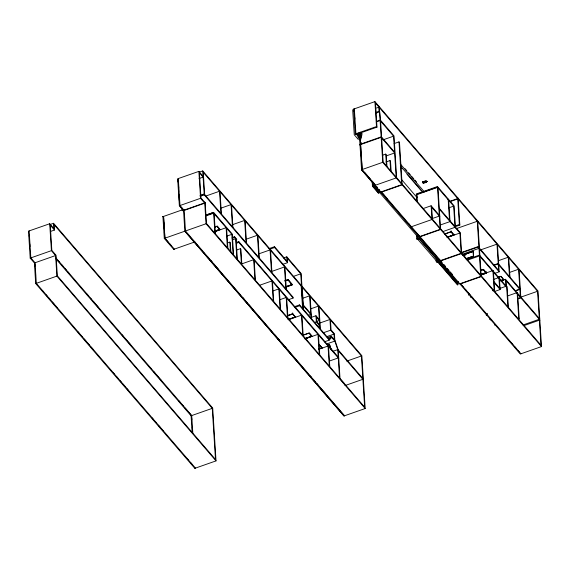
<?xml version="1.0" encoding="UTF-8"?>
<svg xmlns="http://www.w3.org/2000/svg" width="570" height="570" viewBox="0 0 570 570"><rect width="100%" height="100%" fill="white"/><g stroke="black" fill="none" stroke-linecap="round" stroke-linejoin="round"><path stroke-width="0.85" d="M423.596 182.77C423.453 180.548 423.204 183.013 423.959 182.706M427.215 181.467L426.681 181.317M426.609 181.573L426.453 181.039L427.179 181.652M426.474 181.217L426.467 181.096M423.446 181.923L422.897 182.763M423.396 182.664C423.588 183.939 422.071 181.623 423.211 182.172M423.104 181.923C423.047 182.991 423.139 182.343 423.09 182.364M491.169 320.639L491.055 320.354M343.674 383.304L343.446 382.897M464.536 254.997L464.308 254.947A3.833 1.275 70.7 0 0 464.336 255.574L464.479 255.552A3.833 1.275 70.7 0 1 464.422 254.868L464.443 255.025M464.422 254.868L464.479 255.552L464.329 254.797M426.845 181.374L426.916 181.595M426.951 181.403L426.83 181.737M423.104 182.165L423.026 181.794L422.919 182.785M340.019 378.516L338.217 349.88L335.025 340.511L331.334 336.229L328.976 338.993L299.592 304.879L294.704 306.596M324.373 341.843L329.268 340.126L331.626 337.355L334.839 341.095L337.746 349.617L338.217 357.041L238.766 241.573L236.322 242.435M353.721 109.062L374.918 101.624L538.002 290.985L541.5 346.574L520.303 354.013L361.544 169.753L382.734 162.315L541.5 346.574M376.563 108.022L379.007 107.167L378.95 106.312M49.497 224.715L53.573 223.283L53.908 228.62L49.711 223.746L28.5 231.142L30.196 258.117L34.407 262.977L35.689 283.568L194.855 468.376L195.496 468.148L36.33 283.34L35.048 262.756L30.837 257.889L29.141 230.914M198.866 171.385L177.655 178.78L179.351 205.756L183.561 210.643L204.751 203.177L200.555 198.303L198.866 171.385L203.07 176.265M199.464 172.069L202.72 170.922L361.857 355.694L365.185 408.526L343.988 415.965L184.851 231.192M375.772 112.39L379.036 111.25L379.563 111.862L382.734 162.315M376.3 113.002L379.563 111.862M199.044 178.553L203.119 177.12L199.407 172.81L200.996 198.018L204.701 202.321M50.374 231.477L54.449 230.045L54.114 224.715L212.268 408.348L215.489 459.463L57.335 275.83L56.038 255.253L51.842 250.38L50.26 225.179L54.449 230.045M376.82 121.253L380.083 120.113L380.575 120.683L381.601 137.057L394.568 152.112M376.848 121.681L380.105 120.541L393.564 136.166L396.193 177.94L375.003 185.378M355.78 134.577L376.977 127.139L376.485 126.569L355.274 133.986L355.794 134.598L356.442 134.37L360.575 139.173M358.808 132.881L361.401 135.895L361.907 135.717L359.834 133.309M200.099 195.417L204.174 193.985L293.065 297.198L293.123 298.053L288.228 299.77M200.127 195.845L204.203 194.413L204.694 194.983L203.269 172.347L284.687 266.881L272.46 271.178M200.148 196.272L204.231 194.84L293.123 298.053M205.677 196.101L219.536 191.235L220.932 213.436M30.196 258.117L51.407 250.665L55.604 255.538L56.893 276.115L216.03 460.888L194.84 468.326M179.351 205.756L200.555 198.303M360.546 146.675L359.927 144.338L360.589 144.132M359.941 144.352L381.138 136.914L381.629 137.484L383.175 162.03L396.143 177.085M359.955 144.794L381.166 137.341L394.625 152.967L386.474 155.831M162.913 216.629L163.576 216.422L164.944 238.182L174.377 249.161L173.736 249.389L164.288 238.417L162.913 216.629L163.426 217.22M162.935 216.65L183.312 209.496M382.969 139.885L393.564 136.166M203.917 203.134L182.215 210.758L182.051 208.128M183.526 210.302L184.167 210.073M34.392 262.991L55.604 255.538M394.105 143.583L399 141.866L399.492 142.436L402.156 184.865L380.967 192.304M221.267 208.043L231.049 204.609L232.446 226.81M205.449 215.218L213.6 212.354L232.439 234.227L232.496 235.082L213.657 213.209L205.506 216.101M205.77 215.211L212.261 212.931M206.226 215.225L212.14 213.166M382.484 155.239L385.74 154.1L386.232 154.67L386.973 166.412M35.689 283.568L56.893 276.115M164.288 238.417L206.048 223.754L365.185 408.526M385.933 161.994L390.008 160.562L390.5 161.132L391.141 171.249M217.263 226.14L214.826 226.995L217.263 226.169L220.205 229.589M214.584 227.287L217.206 226.29L219.828 229.332L215.025 231.021M232.432 224.701L244.658 220.412L246.055 242.613M215.047 231.142L219.835 229.461L215.047 231.206M215.339 231.292L220.205 229.56M215.517 231.427L226.119 227.708L227.373 247.722M173.715 249.339L194.912 241.901M226.953 236.073L231.84 234.356L233.102 254.377M379.15 191.32L374.169 185.535L372.88 185.984L377.867 191.769L379.15 191.32L379.043 189.554M372.445 186.269L372.858 186.126L378.822 193.052L378.409 193.202L372.445 186.269L372.167 181.83M232.104 237.54L234.555 236.678L236.657 239.122L236.707 239.977L234.605 237.54L234.555 236.678M232.161 238.395L234.605 237.54M232.353 239.877L235.61 238.73L236.871 258.752M227.366 242.977L229.81 242.115L230.301 242.685L230.871 251.762M246.033 239.258L257.44 235.253L258.837 257.455M236.379 243.29L238.823 242.428L338.765 358.502M423.026 181.794L425.491 180.982M423.068 181.851L425.199 181.103M425.484 181.032L426.032 180.84M423.674 182.885L426.26 182.079M236.351 250.109L240.426 248.684L240.918 249.254L241.808 263.49L241.324 262.92L240.426 248.684M455.43 227.045L454.098 205.841L437.468 186.525L416.271 193.971L416.748 201.523M416.328 194.826L437.518 187.388L453.663 206.126L454.995 227.33L442.769 231.627M268.812 248.684L274.519 246.682L287.052 261.238L286.774 256.821L283.511 257.968M269.681 249.254L274.576 247.537L287.601 262.663L282.706 264.38M258.652 253.914L270.066 249.909L271.463 272.111M241.445 263.995L253.671 259.699L254.933 279.72M422.983 208.627L431.134 205.763L439.271 215.211L437.468 186.525M449.566 201.424L457.717 198.56L459.349 224.494L459.84 225.065L454.953 226.782M450.628 201.424L457.966 198.844L477.282 221.274L480.695 275.182L461.607 253.016L460.332 232.738L449.994 220.733L450.051 221.595L440.254 225.008M448.768 207.843L453.663 206.126M410.792 226.96L431.996 219.507L431.134 205.763M259.735 285.228L271.961 280.939L273.222 300.96M293.4 276.4L300.739 273.828L301.48 285.591M288.156 279.656L284.915 280.796L288.156 279.685L292.574 284.815L286.09 287.095M285.762 286.924L292.146 284.679L288.099 279.92L284.907 281.038L288.185 279.906M419.434 236.97L440.624 229.532L437.988 187.615L437.496 187.046L416.307 194.484M419.449 237.013L420.09 236.792M419.235 238.146L416.777 238.98L417.297 239.592L419.727 238.716M455.273 225.927L459.349 224.494M273.108 290.899L278.815 288.897L280.077 308.919M285.713 286.71L292.111 284.466M285.755 286.86L292.139 284.615L288.099 279.92M456.071 228.727L477.282 221.274M444.685 233.942L451.169 231.634L454.119 235.082L454.062 234.227M444.664 234.135L451.119 231.791M447.336 237.077L453.734 234.826L453.706 234.37M446.923 237.291L453.749 234.954L447.365 237.263M447.628 237.362L459.897 233.023L461.173 253.308L439.976 260.746M279.678 299.756L286.204 297.469L287.458 317.49M302.285 298.409L309.617 295.837L311.013 318.01M294.754 307.451L299.649 305.734L329.268 340.126M461.743 252.36L478.857 246.354L479.349 246.924M436.143 259.97L436.264 261.744L436.905 261.516M461.764 252.788L478.886 246.782L479.377 247.352M454.632 280.825L456.948 283.511L458.23 283.062L439.149 260.903L437.86 261.352L442.491 266.724M437.425 261.637L437.838 261.495L457.902 284.793L457.489 284.936L437.425 261.637L437.261 258.994M437.418 262.107L436.755 262.314L436.25 261.723M380.667 191.164L380.724 192.047L440.183 261.089L461.372 253.621L461.322 252.767L440.325 228.385L440.382 229.247L419.185 236.714L419.128 235.802M287.864 315.502L292.731 313.764L295.673 317.212L295.623 316.329M461.864 254.384L478.985 248.37L499.178 271.826L495.102 273.251M287.814 315.637L292.674 313.92L295.296 316.956L288.092 319.485M287.536 315.794L292.61 313.956L295.303 317.084L288.121 319.606M462.705 254.833L473.264 251.149L473.592 256.279L466.274 258.83M462.655 255.096L473.079 251.498L462.697 255.139M310.315 308.969L318.466 306.104L319.87 328.391M480.681 249.874L496.983 244.152L498.636 270.394L479.42 248.085M288.377 319.777L301.459 315.182L302.713 335.203L309.239 332.937L312.189 336.386M465.747 258.801L473.371 256.194L466.189 258.723M466.388 259.678L479.434 255.096L505.939 285.869L505.526 279.293L501.45 280.725M308.349 315.296L310.793 314.44L303.418 305.876L303.361 305.021L310.736 313.586M467.236 260.219L479.463 255.923L506.481 287.301L506.067 280.718L539.327 319.257L523.025 324.978M311.07 317.462L315.958 315.744L319.3 319.62M316.906 321.338L319.357 320.475L316.507 317.169L316.778 321.551L319.649 324.879M314.711 322.413L316.343 321.836L319.699 325.734L318.067 326.311M319.364 323.197L329.959 319.478L330.636 330.208L333.999 334.106L334.355 339.784M498.465 260.668L508.248 257.234L509.466 276.536L509.958 277.106L508.739 257.804M493.314 265.207L498.201 263.49L520.303 289.147M494.154 265.342L498.23 263.917L498.722 264.487L497.475 244.722M481.044 270.187L483.481 269.332L486.424 272.781L486.367 271.89M480.959 270.358L483.481 269.361M480.802 270.479L483.36 269.589L486.053 272.716L483.36 269.589M302.734 335.438L309.189 333.094L311.804 336.129L305.406 338.381M480.439 274.491L486.046 272.524M480.467 274.683L486.053 272.652M480.681 274.861L492.907 270.565L493.399 271.135L494.603 290.329L492.972 290.907M480.873 274.918L486.552 272.895L486.495 272.04M480.838 275.046L486.495 273.051L480.845 275.118M459.805 283.789L480.995 276.322L480.945 275.467L540.959 345.149L537.567 291.27L477.774 221.844M460.047 284.045L481.244 276.607L477.717 220.989M304.993 338.594L311.818 336.257L305.435 338.566M304.886 338.951L317.967 334.355L319.228 354.376M323.297 332.78L330.636 330.208M326.66 336.685L333.999 334.106M509.63 272.389L518.593 269.24L519.84 289.004L520.332 289.574M497.738 277.412L500.98 276.243L503.923 279.692L500.681 280.832L503.923 279.663M498.465 277.276L500.859 276.436L503.552 279.564L500.367 280.754M498.301 277.391L500.859 276.436M327.258 337.661L331.334 336.229M493.207 279.564L498.907 277.562L499.398 278.132L500.118 289.539L494.411 291.541M329.994 337.932L331.626 337.355M500.923 280.433L503.438 279.549M501.529 280.839L503.923 279.998L502.213 280.661M326.688 343.952L334.839 341.095M327.793 344.764L329.424 344.187L331.248 349.574M327.565 345.228L329.375 344.594L331.241 350.058M318.673 348.947L321.872 347.821L319.257 344.779M318.687 349.068L321.886 347.949L318.694 349.139M319.008 349.211L328.035 346.04L329.296 366.061M492.487 290.337L494.112 289.76L494.603 290.329M500.082 288.363L506.609 286.076L507.093 286.646L508.362 306.724L507.87 306.154L506.609 286.076M332.859 351.334L337.746 349.617M516.577 290.151L519.021 289.289M515.786 290.864L519.861 289.432L520.303 296.457L505.526 279.293M507.336 296.037L517.118 292.602L517.61 293.172L519.234 319.079L518.743 318.509L517.118 292.602M329.303 361.074L338.274 357.932L339.528 377.946M520.446 297.284L537.567 291.27M518.151 298.374L520.602 297.512L520.545 296.656L539.761 318.972M517.589 299.029L520.852 297.882L519.085 269.81M191.064 415.794L212.268 408.348M346.752 361.131L361.423 355.986L364.636 407.101L206.483 223.469L205.171 202.564L204.68 201.994L206.048 223.754M487.314 313.372L486.659 313.578L487.165 314.17M343.924 383.069L339.335 378.045M344.943 385.598L362.876 379.299L362.819 378.444L338.217 349.88M523.894 325.627L539.384 320.19L539.875 320.76M329.289 344.529L330.657 348.548M379.007 107.167L375.459 103.049L376.977 127.139M457.717 198.56L379.25 107.452L380.546 120.256L394.005 135.881L396.635 177.655L401.615 183.44L399 141.866M519.861 289.432L498.743 264.915L499.178 271.826M422.876 182.3L423.189 182.998M422.798 182.329L423.268 182.97M439.306 208.321L449.488 220.148L448.163 199.094L448.654 199.664L450.036 221.573M405.063 168.684L406.809 170.701M408.548 172.724L410.286 174.741M411.447 176.087L413.763 178.78M414.924 180.127L416.663 182.151M400.176 163.797L424.408 191.933M439.363 209.176L459.897 233.023M354.369 111.713L352.68 109.746L354.248 134.741L358.338 139.493L358.074 135.24M400.639 166.248L422.562 191.705M401.18 167.409L402.342 168.756M406.98 174.142L421.479 190.979M439.812 216.636L431.675 207.188L432.43 219.222L440.083 228.1L439.32 216.066L431.989 218.645L401.857 183.725L401.914 184.58L380.717 192.019L381.366 191.798L440.824 260.861M453.749 234.954L451.048 231.826L453.749 235.025M494.076 281.737L499.577 288.114L498.907 277.562M494.133 282.592L500.118 289.539M416.926 194.242L417.447 202.179M360.767 132.268L362.32 134.078L361.815 134.256L360.261 132.447M401.287 179.229L417.19 197.74M359.862 134.869L360.895 136.073M358.38 133.743L361.494 137.356L361.401 135.895M357.875 133.914L360.988 137.534L361.081 138.995L356.927 134.171M355.915 133.765L354.348 108.792L353.706 109.02L355.288 134.007M375.644 185.186L362.171 169.539L360.219 138.524L362.185 169.525M460.446 283.561L520.966 353.835M364.8 172.739L367.051 175.361M368.184 176.672L370.436 179.286M372.132 181.224L374.383 183.868M376.542 186.383L377.654 187.665M382.399 193.18L384.714 195.866M385.869 197.184L387.03 198.552M408.434 223.404L409.595 224.751M417.796 234.277L418.886 235.545M440.418 260.462L442.149 262.471M443.887 264.487L445.619 266.504M447.357 268.52L449.089 270.529M450.25 271.876L452.559 274.562M462.056 285.584L463.211 286.924M465.519 289.603L466.673 290.942M468.405 292.959L470.136 294.968M471.867 296.977L473.599 298.986M475.33 300.996L477.061 303.005M478.216 304.344L479.37 305.684M511.105 342.534L512.836 344.544M514.567 346.56L516.299 348.569M518.03 350.579L519.762 352.588M361.53 169.76L375.324 185.898M437.268 260.013L419.42 239.286L418.138 239.735L437.717 262.471M457.361 283.368L438.273 261.21L438.159 259.443M378.28 191.627L373.293 185.841L373.129 183.177M443.645 268.064L445.961 270.75M447.115 272.097L450.008 275.453M451.162 276.799L453.478 279.485M417.418 238.759L417.212 235.26M286.774 256.821L301.174 273.543L301.986 286.966M300.739 273.828L287.323 258.246L287.601 262.663M361.423 355.986L284.929 267.166L286.325 289.339M338.274 350.735L362.876 379.299M204.701 202.421L205.193 202.991M204.73 202.849L205.221 203.419M319.307 344.629L322.257 348.07M219.842 229.525L217.142 226.397M311.818 336.329L309.125 333.194M319.193 344.886L321.886 348.014M184.203 210.416L179.992 205.528L178.296 178.553M180.099 206.205L183.739 210.43M207.316 256.45L209.04 258.488M210.786 260.49L212.517 262.521M213.679 263.867L215.994 266.56M217.156 267.9L218.31 269.247M242.642 297.497L244.38 299.521M246.119 301.509L247.857 303.554M249.012 304.9L251.334 307.586M252.489 308.911L253.65 310.28M275.082 335.139L276.243 336.514M277.982 338.53L279.72 340.546M281.452 342.534L283.197 344.586M284.929 346.567L286.674 348.619M287.822 349.93L289.56 351.947M310.415 376.157L311.583 377.547M313.885 380.197L315.06 381.579M316.799 383.596L318.53 385.619M320.255 387.593L322.007 389.652M323.169 390.999L325.47 393.642M194.299 241.766L198.937 247.145M200.091 248.492L201.253 249.838M203.568 252.524L204.723 253.871M206.461 255.887L208.777 258.581M209.938 259.92L212.254 262.613M213.415 263.96L236.579 290.857M238.894 293.543L240.056 294.889M242.371 297.576L244.11 299.599M245.264 300.939L247.58 303.632M248.741 304.978L271.904 331.875M274.22 334.562L275.958 336.578M277.697 338.594L279.435 340.618M280.59 341.957L282.905 344.651M284.067 345.997L286.382 348.683M287.544 350.03L307.23 372.894M309.546 375.58L311.284 377.597M313.023 379.613L314.761 381.629M316.5 383.653L318.238 385.669M319.392 387.009L321.708 389.702M322.869 391.049L343.14 414.582M165.87 239.414L168.114 242.036M169.796 243.967L171.484 245.955M53.573 223.283L212.71 408.056L216.03 460.888M56.159 258.16L191.719 415.559L192.831 433.186M58.503 261.031L59.672 262.421M61.418 264.444L63.156 266.468M64.887 268.449L66.647 270.515M67.809 271.862L69.54 273.849M86.968 294.084L88.136 295.467M90.452 298.131L91.62 299.514M93.352 301.502L95.105 303.554M96.266 304.907L98.589 307.601M121.816 334.554L123.562 336.599M125.307 338.601L127.046 340.646M128.207 341.971L130.53 344.693M150.28 367.6L151.442 368.968M153.772 371.647L154.926 373.015M156.672 375.017L158.987 377.739M160.149 379.086L161.31 380.432M178.738 400.667L179.899 402.014M182.236 404.7L183.383 406.061M185.122 408.084L186.882 410.094M188.613 412.131L190.95 414.818M56.095 259.058L191.078 415.786L192.133 432.53M42.508 290.671L43.669 292.011M45.985 294.704L47.146 296.051M48.885 298.067L50.623 300.084M52.362 302.107L54.1 304.123M55.831 306.14L57.57 308.156M77.848 331.697L79.009 333.044M81.325 335.737L82.486 337.084M84.225 339.1L85.963 341.117M87.695 343.133L89.433 345.156M91.171 347.173L92.91 349.189M113.188 372.73L114.349 374.077M116.665 376.77L117.819 378.117M120.142 380.803L121.296 382.149M123.035 384.166L125.35 386.859M126.512 388.206L128.25 390.222M152.005 417.803L153.159 419.142M155.475 421.836L156.636 423.182M158.375 425.199L160.69 427.892M161.852 429.231L163.59 431.255M187.338 458.829L188.499 460.175M190.815 462.868L192.553 464.885M329.239 344.643L330.572 348.541M423.175 182.578L422.969 182.008M426.845 181.274L426.916 181.702M500.154 287.9L500.211 288.783M492.907 270.565L494.112 289.76M473.036 251.448L473.371 256.194M458.159 198.274L459.84 225.065M457.909 197.989L457.966 198.844M458.123 281.316L458.23 283.062M457.796 283.048L457.902 284.793M453.585 234.22L453.627 234.933M451.119 230.779L451.176 231.662M440.126 260.205L440.183 261.089M439.035 259.136L439.149 260.903M438.544 258.524L438.708 261.188L379.086 191.962L378.922 189.311M437.724 259.728L437.838 261.495M416.848 195.938L416.976 197.712M416.556 235.467L416.791 239.001M390.008 160.562L390.649 170.679M385.74 154.1L386.481 165.841M378.708 106.027L379.036 111.25M375.552 108.008L375.716 110.644M374.918 101.624L376.485 126.569M378.708 191.285L378.822 193.052M374.055 183.761L374.169 185.535M372.58 181.68L372.858 186.126M360.96 142.543L361.067 144.26L360.938 142.55M360.988 153.686L361.109 155.446M361.551 162.457L361.651 164.21M359.535 137.584L361.565 169.924M354.697 117.37L354.825 119.13M355.295 126.832L355.416 128.585M334.839 340.354L334.433 333.82L331.07 329.923L330.45 320.048M328.527 346.61L329.788 366.631M318.901 305.819L320.361 328.961M318.459 334.925L319.72 354.946M315.958 315.744L316.343 321.836M310.108 296.407L311.505 318.58M302.171 286.397L303.632 309.538M301.737 286.682L303.14 308.969M301.658 286.589L303.055 308.762M301.11 285.164L302.563 308.192M301.95 315.752L303.204 335.773M299.592 304.879L299.649 305.734M292.674 312.909L292.731 313.792M284.63 266.026L284.687 266.881M286.689 298.039L287.95 318.06M284.387 265.741L285.834 288.769M279.307 289.467L280.568 309.489M274.519 246.682L274.576 247.537M270.558 250.479L271.954 272.681M272.453 281.509L273.714 301.53M257.932 235.823L259.329 258.025M254.163 260.269L255.424 280.29M245.15 220.982L246.546 243.183M238.766 241.573L238.823 242.428M236.101 239.3L237.362 259.322M231.541 205.179L232.938 227.38M232.332 234.926L233.593 254.947M229.81 242.115L230.387 251.192M226.604 228.278L227.865 248.292M220.027 191.805L221.424 214.007M214.149 213.807L215.41 233.828M213.6 212.354L214.918 233.258M202.72 170.922L204.231 194.84M184.153 209.639L185.478 230.978L344.651 415.786L344.009 416.014L184.837 231.206L183.504 209.76M178.595 186.34L178.709 188.079M179.144 195.033L179.272 196.778M177.94 179.543L178.104 182.143M178.382 186.49L178.709 191.705M178.923 195.175L179.251 200.391M191.691 418.138L191.791 419.905M192.233 426.944L192.396 429.588M163.561 216.401L164.929 238.196M163.754 222.442L163.875 224.195M164.352 232.026L164.466 233.764M49.711 223.746L51.407 250.665M34.92 263.882L35.062 266.119M35.504 272.973L35.639 275.339M29.227 235.225L29.355 236.999M29.775 243.917L29.939 246.525M30.374 253.479L30.488 255.218M486.231 314.868L486.417 315.224L486.231 314.868M489.872 319.1L490.065 319.457L489.886 319.072M494.603 324.587L494.789 324.95L494.603 324.587M465.847 254.697L464.892 255.004L465.847 254.697M470.428 297.027L470.279 296.607L470.428 297.027M468.49 294.64L468.633 295.103L468.504 294.612M429.288 249.254L429.139 248.834L429.281 249.297M437.454 258.737L437.304 258.317L437.454 258.737M427.343 246.867L427.493 247.33L427.357 246.839M435.516 256.35L435.658 256.814L435.544 256.308M424.037 182.92C421.451 180.875 430.478 182.094 424.037 182.92"/></g></svg>
